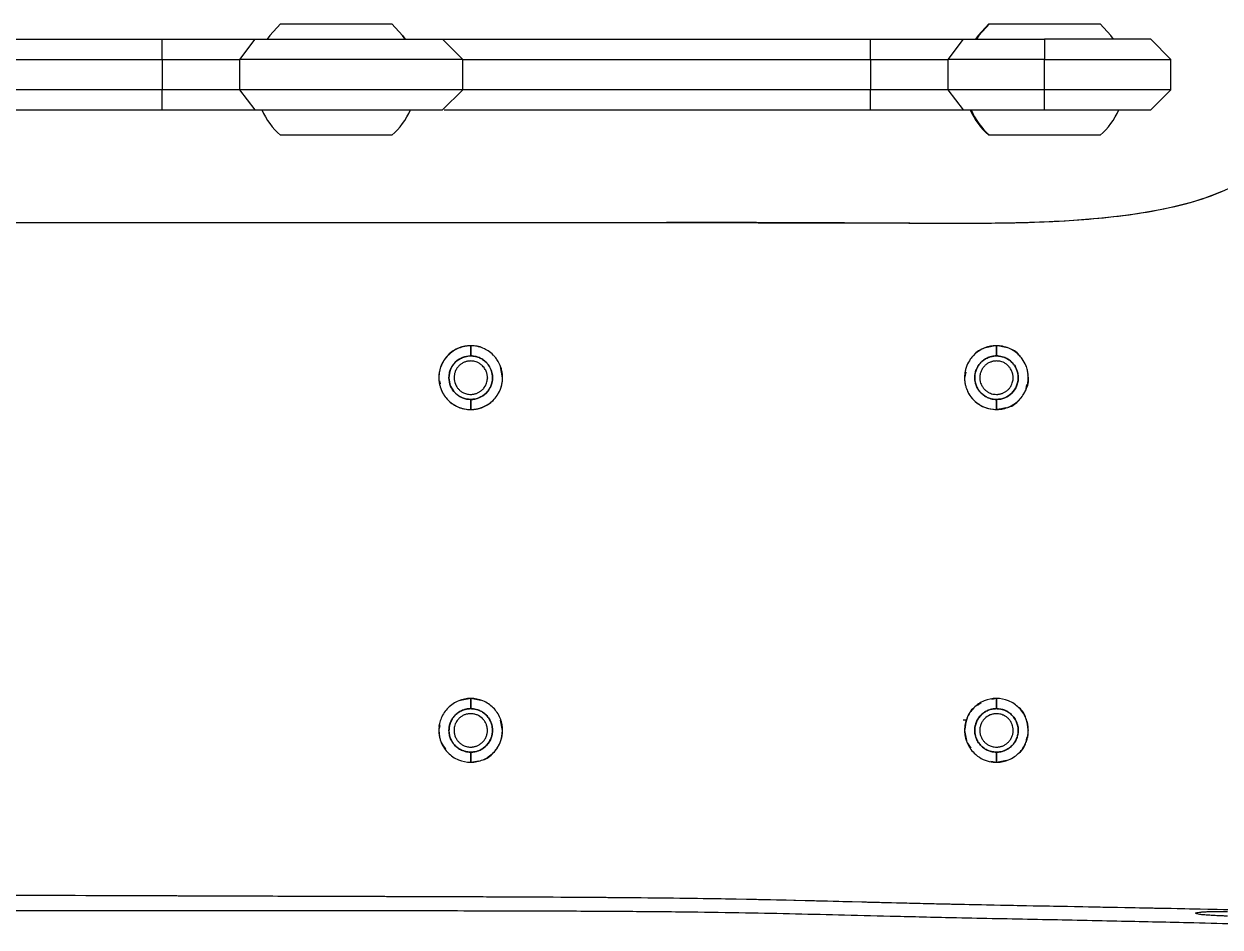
# Model space of a CAD drawing. Header units: millimetres. Extents: x 0 to 1189, y 0 to 841.
# Drawn here: x 371.2 to 430.3, y 331.1 to 375.7 of the extents above; entities that cross this region are included whole.
import ezdxf

# ---------------------------------------------------------------- set-up
doc = ezdxf.new("R2010")
doc.units = ezdxf.units.MM

msp = doc.modelspace()

# ---------------------------------------------------------------- linework, layer by layer
at = {"color": 7, "linetype": 'Continuous', "lineweight": 25}
for p, q in [((383.918, 375.702), (389.417, 375.702)), ((418.918, 375.702), (418.953, 375.702)), ((418.953, 375.702), (424.418, 375.702)), ((340.27, 374.952), (378.065, 374.952)), ((378.065, 373.952), (378.065, 374.952)), ((378.065, 374.952), (382.653, 374.952)), ((382.653, 374.952), (381.888, 373.952)), ((382.653, 374.952), (391.918, 374.952)), ((392.918, 373.952), (391.918, 374.952)), ((391.929, 374.952), (413.065, 374.952)), ((413.065, 373.952), (413.065, 374.952)), ((413.065, 374.952), (417.653, 374.952)), ((417.653, 374.952), (416.888, 373.952)), ((417.653, 374.952), (421.668, 374.952)), ((421.668, 374.952), (421.668, 373.952)), ((426.918, 374.952), (421.668, 374.952)), ((427.918, 373.952), (426.918, 374.952)), ((340.27, 373.952), (378.065, 373.952)), ((378.065, 373.952), (381.888, 373.952)), ((378.065, 373.952), (378.065, 372.452)), ((392.918, 373.952), (381.888, 373.952)), ((381.888, 373.952), (381.888, 372.452)), ((392.918, 373.952), (413.065, 373.952)), ((392.918, 372.452), (392.918, 373.952)), ((413.065, 373.952), (416.888, 373.952)), ((413.065, 373.952), (413.065, 372.452)), ((421.668, 373.952), (416.888, 373.952)), ((416.888, 373.952), (416.888, 372.452)), ((421.668, 372.452), (421.668, 373.952)), ((421.668, 373.952), (427.918, 373.952)), ((427.918, 372.452), (427.918, 373.952)), ((378.065, 372.452), (340.27, 372.452)), ((381.888, 372.452), (378.065, 372.452)), ((378.065, 371.452), (378.065, 372.452)), ((392.918, 372.452), (381.888, 372.452)), ((381.888, 372.452), (382.653, 371.452)), ((391.918, 371.452), (392.918, 372.452)), ((413.065, 372.452), (392.918, 372.452)), ((416.888, 372.452), (413.065, 372.452)), ((413.065, 371.452), (413.065, 372.452)), ((421.668, 372.452), (416.888, 372.452)), ((416.888, 372.452), (417.653, 371.452)), ((427.918, 372.452), (421.668, 372.452)), ((421.668, 371.452), (421.668, 372.452)), ((426.918, 371.452), (427.918, 372.452)), ((340.27, 371.452), (378.065, 371.452)), ((378.065, 371.452), (382.653, 371.452)), ((382.653, 371.452), (391.918, 371.452)), ((392.005, 371.452), (413.065, 371.452)), ((413.065, 371.452), (417.653, 371.452)), ((417.653, 371.452), (421.668, 371.452)), ((421.668, 371.452), (426.918, 371.452)), ((389.417, 370.202), (383.918, 370.202)), ((418.953, 370.202), (418.918, 370.202)), ((424.418, 370.202), (418.953, 370.202)), ((408.578, 365.882), (408.563, 365.882)), ((393.316, 359.798), (393.316, 359.297)), ((393.316, 359.297), (393.316, 359.798)), ((393.487, 359.788), (393.487, 359.788)), ((419.296, 359.297), (419.296, 359.798)), ((419.296, 359.798), (419.296, 359.297)), ((391.916, 358.944), (391.916, 358.944)), ((394.141, 358.223), (394.086, 357.949)), ((394.891, 358.222), (394.78, 358.781)), ((417.776, 358.49), (417.724, 358.207)), ((418.256, 358.494), (418.256, 358.494)), ((420.101, 358.403), (420.101, 358.403)), ((420.843, 358.52), (420.843, 358.52)), ((391.773, 358.07), (391.8, 357.927)), ((394.022, 357.823), (393.951, 357.717)), ((418.246, 357.995), (418.246, 357.995)), ((420.095, 358.014), (420.095, 358.014)), ((420.765, 357.694), (420.803, 357.879)), ((392.03, 357.313), (392.03, 357.313)), ((393.316, 357.148), (393.316, 356.652)), ((393.316, 356.652), (393.316, 357.148)), ((419.296, 356.648), (419.296, 357.148)), ((419.296, 357.148), (419.296, 356.648)), ((392.918, 356.698), (392.918, 356.698)), ((419.469, 356.682), (419.765, 356.742)), ((419.474, 356.658), (419.474, 356.658)), ((393.316, 342.37), (392.816, 342.27)), ((393.316, 342.37), (393.316, 341.87)), ((393.816, 342.271), (393.316, 342.37)), ((393.316, 341.87), (393.316, 342.37)), ((393.645, 342.335), (393.645, 342.335)), ((419.296, 342.37), (419.069, 342.325)), ((419.296, 342.37), (419.296, 341.87)), ((419.296, 341.87), (419.296, 342.37)), ((393.546, 341.845), (393.546, 341.845)), ((418.347, 342.051), (418.347, 342.051)), ((418.543, 342.149), (418.362, 342.028)), ((419.533, 341.843), (419.533, 341.843)), ((419.565, 341.836), (419.565, 341.836)), ((420.568, 341.724), (420.568, 341.724)), ((391.759, 340.983), (391.772, 341.105)), ((393.951, 341.321), (393.951, 341.321)), ((394.891, 340.795), (394.791, 341.295)), ((417.817, 341.295), (417.652, 341.295)), ((417.76, 341.143), (417.76, 341.143)), ((420.83, 341.154), (420.83, 341.154)), ((391.79, 341.041), (391.762, 340.89)), ((394.391, 340.795), (394.391, 340.795)), ((394.391, 340.795), (394.391, 340.795)), ((417.721, 340.795), (417.82, 340.295)), ((418.241, 341.001), (418.241, 341.001)), ((420.353, 340.596), (420.353, 340.596)), ((420.371, 340.795), (420.371, 340.795)), ((420.371, 340.795), (420.371, 340.795)), ((420.839, 340.478), (420.839, 340.479)), ((420.871, 340.795), (420.871, 340.795)), ((417.857, 340.17), (418.022, 339.921)), ((393.316, 339.72), (393.316, 339.22)), ((393.316, 339.22), (393.316, 339.72)), ((393.316, 339.22), (393.713, 339.299)), ((418.993, 339.763), (418.993, 339.763)), ((419.296, 339.72), (419.296, 339.22)), ((419.296, 339.22), (419.296, 339.72)), ((419.296, 339.22), (419.794, 339.32)), ((418.984, 339.251), (418.984, 339.251)), ((419.015, 339.276), (419.296, 339.22)), ((419.671, 339.265), (419.671, 339.265))]:
    msp.add_line(p, q, dxfattribs=at)
at = {"color": 8, "linetype": 'Continuous', "lineweight": 25}
for p, q in [((392.241, 358.223), (392.241, 358.223)), ((394.391, 358.222), (394.391, 358.222)), ((418.221, 358.223), (418.221, 358.223)), ((420.371, 358.223), (420.371, 358.223)), ((392.241, 340.795), (392.241, 340.795)), ((392.241, 340.795), (392.241, 340.795))]:
    msp.add_line(p, q, dxfattribs=at)
at = {"color": 7, "linetype": 'Continuous', "lineweight": 25, "flags": 128}
for points in [[(383.918, 375.702), (383.39, 375.132), (383.264, 374.952)], [(390.071, 374.952), (389.945, 375.132), (389.418, 375.702)], [(418.918, 375.702), (418.39, 375.132), (418.264, 374.952)], [(425.071, 374.952), (424.945, 375.132), (424.418, 375.702)], [(419.798, 356.735), (419.567, 356.676), (419.297, 356.652)]]:
    msp.add_lwpolyline(points, dxfattribs=at)
at = {"color": 8, "linetype": 'Continuous', "lineweight": 25, "flags": 128}
for points in [[(389.417, 375.702), (389.945, 375.132), (390.07, 374.952)], [(418.953, 375.702), (418.432, 375.132), (418.308, 374.952)]]:
    msp.add_lwpolyline(points, dxfattribs=at)
at = {"color": 7, "linetype": 'Continuous', "lineweight": 25}
for centre, radius, start, end in [((386.318, 372.952), 3.65, 204.26509, 228.88791), ((387.018, 372.952), 3.65, 311.11209, 335.73491), ((421.318, 372.952), 3.65, 204.26509, 228.88791), ((422.018, 372.952), 3.65, 311.11209, 335.73491), ((419.294, 358.227), 1.575, 95.47785, 136.418)]:
    msp.add_arc(centre, radius, start, end, dxfattribs=at)
at = {"color": 8, "linetype": 'Continuous', "lineweight": 25}
for centre, radius, start, end in [((387.017, 372.952), 3.65, 311.11876, 335.73962), ((421.374, 372.935), 3.651, 203.97005, 228.46816)]:
    msp.add_arc(centre, radius, start, end, dxfattribs=at)
at = {"color": 7, "linetype": 'Continuous', "lineweight": 25}
for points, knots in [([(346.377, 365.883), (346.663, 365.883), (347.248, 365.883), (348.21, 365.883), (349.353, 365.883), (350.761, 365.883), (352.511, 365.883), (354.685, 365.883), (357.45, 365.883), (360.824, 365.883), (364.751, 365.883), (369.014, 365.883), (373.47, 365.883), (378.375, 365.883), (383.553, 365.883), (388.848, 365.883), (393.732, 365.883), (398.129, 365.883), (401.976, 365.883), (405.278, 365.883), (408.3, 365.882), (411.258, 365.878), (414.447, 365.871), (417.919, 365.846), (421.674, 365.889), (425.041, 366.126), (427.798, 366.578), (429.858, 367.137), (431.626, 367.954), (433.203, 369.076), (434.537, 370.465), (435.582, 372.016), (436.212, 373.248), (436.55, 373.981), (436.726, 374.358), (436.849, 374.621), (436.952, 374.842), (437.037, 375.026), (437.164, 375.299), (437.261, 375.505), (437.292, 375.571), (437.289, 375.564), (437.289, 375.566), (437.289, 375.566), (437.288, 375.566), (437.288, 375.566), (437.286, 375.564), (437.266, 375.522), (437.156, 375.287), (437.105, 375.178)], [0, 0, 0, 0, 0.00977, 0.019927, 0.030938, 0.043399, 0.058007, 0.075517, 0.096683, 0.124335, 0.155648, 0.18955, 0.224943, 0.260714, 0.305149, 0.34694, 0.38548, 0.420202, 0.45054, 0.476107, 0.497973, 0.521715, 0.545784, 0.573077, 0.603491, 0.634233, 0.652439, 0.669231, 0.684345, 0.698049, 0.714631, 0.729535, 0.742839, 0.749708, 0.753764, 0.757861, 0.762065, 0.766428, 0.770989, 0.787151, 0.805889, 0.827054, 0.850282, 0.875056, 0.900839, 0.927095, 0.95323, 0.978208, 1, 1, 1, 1]), ([(346.377, 365.883), (347.554, 365.883), (349.319, 365.883), (353.322, 365.883), (355.456, 365.883), (355.906, 365.883), (356.856, 365.883), (358.355, 365.883), (364.572, 365.883), (371.914, 365.883), (379.02, 365.883), (380.429, 365.883), (383.186, 365.883), (387.234, 365.883), (393.48, 365.883), (398.863, 365.883), (401.619, 365.883), (403.34, 365.883), (404.141, 365.883), (407.91, 365.883), (410.753, 365.881), (414.279, 365.869), (415.308, 365.865), (416.012, 365.862), (416.374, 365.86), (418.226, 365.853), (423.065, 365.863), (428.016, 366.406), (430.413, 367.415)], [0, 0, 0, 0, 0.125, 0.1875, 0.1875, 0.203125, 0.203125, 0.21875, 0.25, 0.375, 0.375, 0.40625, 0.40625, 0.4375, 0.5, 0.5625, 0.59375, 0.59375, 0.625, 0.625, 0.75, 0.78125, 0.796875, 0.796875, 0.8125, 0.8125, 0.875, 1, 1, 1, 1]), ([(411.791, 365.879), (411.318, 365.879), (410.161, 365.881), (408.241, 365.882), (405.793, 365.883), (403.97, 365.883), (402.989, 365.883)], [0, 0, 0, 0, 0.163809, 0.400424, 0.677504, 1, 1, 1, 1]), ([(394.889, 358.227), (394.888, 358.255), (394.887, 358.312), (394.88, 358.403), (394.866, 358.501), (394.844, 358.605), (394.812, 358.716), (394.753, 358.878), (394.659, 359.058), (394.537, 359.224), (394.388, 359.387), (394.194, 359.545), (393.917, 359.692), (393.625, 359.781), (393.417, 359.802), (393.121, 359.802), (392.704, 359.724), (392.271, 359.44), (392.001, 359.115), (391.851, 358.841), (391.768, 358.565), (391.741, 358.361), (391.739, 358.26), (391.739, 358.227)], [0, 0, 0, 0, 0.0168001, 0.0352305, 0.0552916, 0.0769833, 0.1003058, 0.1252588, 0.1820925, 0.2238218, 0.2504239, 0.3165097, 0.3753725, 0.439437, 0.500324, 0.5011576, 0.6187514, 0.7498391, 0.805708, 0.874933, 0.9382833, 0.9799881, 1, 1, 1, 1]), ([(393.316, 359.798), (393.29, 359.797), (393.238, 359.796), (393.161, 359.79), (393.084, 359.781), (392.982, 359.763), (392.858, 359.732), (392.665, 359.663), (392.437, 359.542), (392.198, 359.346), (392.001, 359.108), (391.854, 358.836), (391.763, 358.542), (391.73, 358.233), (391.759, 357.921), (391.849, 357.619), (391.997, 357.342), (392.196, 357.1), (392.437, 356.903), (392.665, 356.782), (392.857, 356.713), (393.007, 356.676), (393.16, 356.652), (393.264, 356.649), (393.316, 356.648)], [0, 0, 0, 0, 0.015719, 0.031404, 0.047093, 0.062825, 0.093834, 0.124899, 0.186833, 0.249284, 0.311671, 0.373456, 0.435218, 0.497531, 0.560928, 0.624324, 0.687371, 0.750566, 0.813086, 0.875073, 0.906102, 0.93718, 0.968573, 1, 1, 1, 1]), ([(393.919, 359.677), (393.919, 359.677), (393.749, 359.791), (393.532, 359.794), (393.316, 359.798)], [0, 0, 0, 0, 0.000149, 1, 1, 1, 1]), ([(420.869, 358.227), (420.868, 358.253), (420.867, 358.307), (420.86, 358.395), (420.847, 358.491), (420.826, 358.598), (420.794, 358.712), (420.723, 358.905), (420.6, 359.125), (420.395, 359.365), (420.171, 359.547), (419.896, 359.693), (419.604, 359.782), (419.392, 359.802), (419.094, 359.801), (418.678, 359.721), (418.25, 359.438), (417.98, 359.114), (417.848, 358.874), (417.771, 358.646), (417.737, 358.48), (417.721, 358.343), (417.719, 358.262), (417.719, 358.227)], [0, 0, 0, 0, 0.015602, 0.033332, 0.053191, 0.075178, 0.099293, 0.125536, 0.200671, 0.251194, 0.3166, 0.375085, 0.438974, 0.500723, 0.503054, 0.619234, 0.750687, 0.80461, 0.875262, 0.916296, 0.950766, 0.978668, 1, 1, 1, 1]), ([(419.296, 359.798), (419.094, 359.771), (418.69, 359.718), (418.288, 359.498), (418.17, 359.317), (418.163, 359.308)], [0, 0, 0, 0, 0.487077, 0.973528, 1, 1, 1, 1]), ([(420.414, 359.332), (420.414, 359.332), (420.3, 359.503), (419.905, 359.716), (419.5, 359.77), (419.296, 359.798)], [0, 0, 0, 0, 0.000689, 0.498292, 1, 1, 1, 1]), ([(393.316, 359.297), (393.171, 359.297), (393.032, 359.269), (392.773, 359.161), (392.655, 359.082), (392.353, 358.78), (392.241, 358.507), (392.241, 358.223)], [0, 0, 0, 0, 0.25, 0.25, 0.5, 0.5, 1, 1, 1, 1]), ([(392.241, 358.223), (392.241, 358.245), (392.242, 358.315), (392.257, 358.424), (392.286, 358.538), (392.335, 358.674), (392.418, 358.826), (392.554, 358.991), (392.715, 359.122), (392.882, 359.211), (393.036, 359.264), (393.175, 359.292), (393.269, 359.296), (393.316, 359.297)], [0, 0, 0, 0, 0.039597, 0.125425, 0.193766, 0.249774, 0.381708, 0.499569, 0.627016, 0.749207, 0.833109, 0.916996, 1, 1, 1, 1]), ([(393.316, 359.048), (393.294, 359.047), (393.251, 359.046), (393.187, 359.038), (393.123, 359.026), (393.06, 359.008), (392.969, 358.974), (392.854, 358.913), (392.731, 358.812), (392.626, 358.686), (392.549, 358.542), (392.501, 358.383), (392.48, 358.167), (392.526, 357.939), (392.633, 357.749), (392.741, 357.624), (392.859, 357.529), (392.987, 357.462), (393.104, 357.423), (393.21, 357.401), (393.281, 357.399), (393.316, 357.397)], [0, 0, 0, 0, 0.024827, 0.049907, 0.07515, 0.100465, 0.125756, 0.186774, 0.250794, 0.309333, 0.375945, 0.438164, 0.500927, 0.626221, 0.699837, 0.751905, 0.816436, 0.875159, 0.917862, 0.959582, 1, 1, 1, 1]), ([(394.391, 358.222), (394.39, 358.247), (394.389, 358.297), (394.381, 358.375), (394.366, 358.458), (394.342, 358.545), (394.311, 358.632), (394.268, 358.725), (394.211, 358.821), (394.144, 358.91), (394.047, 359.015), (393.915, 359.123), (393.748, 359.212), (393.593, 359.264), (393.455, 359.292), (393.362, 359.296), (393.316, 359.297)], [0, 0, 0, 0, 0.042923, 0.089303, 0.13924, 0.192796, 0.249987, 0.302816, 0.374332, 0.449027, 0.499837, 0.628722, 0.749598, 0.834547, 0.918257, 1, 1, 1, 1]), ([(393.316, 359.297), (393.338, 359.297), (393.383, 359.296), (393.452, 359.29), (393.521, 359.279), (393.59, 359.263), (393.66, 359.242), (393.767, 359.201), (393.914, 359.124), (394.065, 359.001), (394.205, 358.838), (394.303, 358.666), (394.362, 358.485), (394.387, 358.346), (394.389, 358.261), (394.391, 358.223)], [0, 0, 0, 0, 0.0399055, 0.0806451, 0.1221588, 0.1643778, 0.2072246, 0.250614, 0.368895, 0.5004373, 0.5944576, 0.7500324, 0.848508, 0.9315303, 1, 1, 1, 1]), ([(394.141, 358.224), (394.14, 358.242), (394.14, 358.278), (394.134, 358.336), (394.122, 358.4), (394.104, 358.469), (394.063, 358.582), (393.996, 358.699), (393.887, 358.823), (393.774, 358.915), (393.645, 358.983), (393.527, 359.022), (393.421, 359.044), (393.35, 359.046), (393.316, 359.048)], [0, 0, 0, 0, 0.040373, 0.085387, 0.135247, 0.190122, 0.250124, 0.414344, 0.499767, 0.631812, 0.749578, 0.836261, 0.919913, 1, 1, 1, 1]), ([(418.221, 358.223), (418.222, 358.243), (418.222, 358.286), (418.229, 358.357), (418.242, 358.441), (418.266, 358.535), (418.314, 358.671), (418.399, 358.827), (418.535, 358.991), (418.697, 359.123), (418.864, 359.212), (419.018, 359.264), (419.157, 359.292), (419.25, 359.296), (419.296, 359.297)], [0, 0, 0, 0, 0.0359334, 0.0777011, 0.1256016, 0.187047, 0.2500141, 0.3819922, 0.4997601, 0.6285712, 0.7496433, 0.8342668, 0.9179729, 1, 1, 1, 1]), ([(419.296, 359.297), (419.273, 359.297), (419.227, 359.296), (419.157, 359.289), (419.087, 359.278), (419.018, 359.262), (418.951, 359.241), (418.842, 359.2), (418.696, 359.123), (418.542, 358.997), (418.404, 358.835), (418.304, 358.656), (418.247, 358.472), (418.224, 358.333), (418.222, 358.254), (418.221, 358.222)], [0, 0, 0, 0, 0.0411689, 0.0827086, 0.1245192, 0.1664968, 0.2085346, 0.2505241, 0.3728271, 0.5004538, 0.601773, 0.7501408, 0.8607756, 0.9432753, 1, 1, 1, 1]), ([(419.296, 359.048), (419.275, 359.047), (419.233, 359.046), (419.169, 359.038), (419.105, 359.026), (419.042, 359.008), (418.952, 358.975), (418.836, 358.914), (418.714, 358.814), (418.609, 358.688), (418.531, 358.546), (418.488, 358.404), (418.473, 358.297), (418.472, 358.242), (418.471, 358.223)], [0, 0, 0, 0, 0.048858, 0.098487, 0.148741, 0.199458, 0.250469, 0.371165, 0.500388, 0.612977, 0.750163, 0.872797, 0.954794, 1, 1, 1, 1]), ([(420.371, 358.223), (420.371, 358.245), (420.37, 358.293), (420.362, 358.369), (420.348, 358.451), (420.325, 358.54), (420.292, 358.632), (420.249, 358.725), (420.178, 358.845), (420.065, 358.984), (419.901, 359.12), (419.733, 359.21), (419.577, 359.263), (419.437, 359.292), (419.343, 359.296), (419.296, 359.297)], [0, 0, 0, 0, 0.040561, 0.085447, 0.134837, 0.188872, 0.247636, 0.308784, 0.370832, 0.495, 0.625219, 0.747305, 0.832587, 0.917085, 1, 1, 1, 1]), ([(419.296, 359.297), (419.32, 359.297), (419.367, 359.296), (419.439, 359.289), (419.511, 359.277), (419.582, 359.26), (419.653, 359.237), (419.762, 359.195), (419.907, 359.115), (420.061, 358.986), (420.195, 358.824), (420.291, 358.649), (420.346, 358.473), (420.368, 358.334), (420.37, 358.255), (420.371, 358.223)], [0, 0, 0, 0, 0.041831, 0.084376, 0.127551, 0.171266, 0.215422, 0.259913, 0.378965, 0.508057, 0.61449, 0.751784, 0.859497, 0.941539, 1, 1, 1, 1]), ([(420.121, 358.223), (420.121, 358.242), (420.12, 358.286), (420.111, 358.358), (420.093, 358.444), (420.053, 358.562), (419.985, 358.686), (419.881, 358.811), (419.762, 358.91), (419.633, 358.98), (419.513, 359.021), (419.405, 359.043), (419.332, 359.046), (419.296, 359.048)], [0, 0, 0, 0, 0.045143, 0.101075, 0.168511, 0.248061, 0.388984, 0.49294, 0.624246, 0.744337, 0.831728, 0.917181, 1, 1, 1, 1]), ([(391.739, 358.227), (391.739, 358.198), (391.74, 358.139), (391.747, 358.053), (391.759, 357.967), (391.776, 357.883), (391.797, 357.801), (391.821, 357.721), (391.85, 357.643), (391.883, 357.567), (391.919, 357.494), (391.958, 357.423), (392.001, 357.355), (392.046, 357.29), (392.095, 357.228), (392.145, 357.17), (392.276, 357.032), (392.518, 356.847), (392.903, 356.688), (393.387, 356.624), (393.937, 356.736), (394.335, 357.005), (394.546, 357.241), (394.647, 357.383), (394.732, 357.536), (394.801, 357.699), (394.851, 357.87), (394.883, 358.047), (394.887, 358.167), (394.889, 358.227)], [0, 0, 0, 0, 0.017881, 0.035596, 0.053147, 0.070532, 0.087753, 0.104809, 0.1217, 0.138427, 0.154989, 0.171387, 0.187622, 0.203692, 0.219599, 0.235342, 0.250922, 0.334852, 0.418158, 0.500867, 0.62765, 0.749439, 0.784334, 0.819522, 0.855008, 0.890796, 0.926888, 0.963288, 1, 1, 1, 1]), ([(392.241, 358.223), (392.241, 358.08), (392.269, 357.94), (392.378, 357.679), (392.459, 357.557), (392.66, 357.359), (392.778, 357.281), (393.035, 357.176), (393.173, 357.148), (393.316, 357.148)], [0, 0, 0, 0, 0.25, 0.25, 0.5, 0.5, 0.75, 0.75, 1, 1, 1, 1]), ([(393.316, 357.148), (393.173, 357.148), (393.034, 357.176), (392.774, 357.283), (392.654, 357.363), (392.456, 357.562), (392.376, 357.681), (392.269, 357.941), (392.241, 358.081), (392.241, 358.223)], [0, 0, 0, 0, 0.25, 0.25, 0.5, 0.5, 0.75, 0.75, 1, 1, 1, 1]), ([(393.316, 357.398), (393.336, 357.398), (393.378, 357.399), (393.44, 357.406), (393.503, 357.418), (393.565, 357.435), (393.626, 357.457), (393.685, 357.484), (393.743, 357.515), (393.797, 357.551), (393.848, 357.591), (393.918, 357.655), (394.003, 357.756), (394.073, 357.886), (394.128, 358.044), (394.135, 358.153), (394.141, 358.224)], [0, 0, 0, 0, 0.047625, 0.096071, 0.145208, 0.194897, 0.244986, 0.295317, 0.345726, 0.396048, 0.446119, 0.495779, 0.615528, 0.747779, 0.836187, 1, 1, 1, 1]), ([(394.391, 358.223), (394.391, 358.081), (394.363, 357.941), (394.255, 357.681), (394.175, 357.561), (393.976, 357.363), (393.856, 357.283), (393.597, 357.175), (393.457, 357.148), (393.316, 357.148)], [0, 0, 0, 0, 0.25, 0.25, 0.5, 0.5, 0.75, 0.75, 1, 1, 1, 1]), ([(393.316, 357.148), (393.598, 357.147), (393.869, 357.259), (394.121, 357.507), (394.167, 357.562), (394.247, 357.68), (394.281, 357.743), (394.362, 357.94), (394.391, 358.08), (394.391, 358.222)], [0, 0, 0, 0, 0.5, 0.5, 0.625, 0.625, 0.75, 0.75, 1, 1, 1, 1]), ([(393.316, 356.648), (393.341, 356.648), (393.393, 356.649), (393.469, 356.654), (393.546, 356.664), (393.647, 356.681), (393.77, 356.712), (393.962, 356.78), (394.189, 356.9), (394.43, 357.095), (394.629, 357.334), (394.753, 357.564), (394.824, 357.76), (394.862, 357.911), (394.886, 358.066), (394.889, 358.17), (394.891, 358.222)], [0, 0, 0, 0, 0.0311781, 0.0622908, 0.0934129, 0.1246189, 0.1862686, 0.2480333, 0.3712836, 0.4956554, 0.6215601, 0.7471778, 0.8103342, 0.8735978, 0.9367764, 1, 1, 1, 1]), ([(417.719, 358.227), (417.719, 358.198), (417.72, 358.14), (417.727, 358.053), (417.739, 357.968), (417.756, 357.884), (417.776, 357.801), (417.802, 357.72), (417.831, 357.641), (417.864, 357.565), (417.9, 357.491), (417.941, 357.419), (417.985, 357.35), (418.031, 357.284), (418.081, 357.22), (418.134, 357.16), (418.267, 357.023), (418.512, 356.839), (418.903, 356.682), (419.389, 356.626), (419.938, 356.745), (420.328, 357.016), (420.534, 357.251), (420.631, 357.39), (420.714, 357.54), (420.782, 357.701), (420.831, 357.87), (420.863, 358.047), (420.867, 358.167), (420.869, 358.227)], [0, 0, 0, 0, 0.017779, 0.035434, 0.052967, 0.070376, 0.087663, 0.104827, 0.12187, 0.13879, 0.155588, 0.172264, 0.18882, 0.205253, 0.221566, 0.237759, 0.25383, 0.337467, 0.421644, 0.50639, 0.631468, 0.753022, 0.786803, 0.82108, 0.855856, 0.891134, 0.926916, 0.963204, 1, 1, 1, 1]), ([(419.296, 357.148), (419.296, 357.148), (419.296, 357.148), (419.296, 357.148), (419.296, 357.148), (419.296, 357.148), (419.296, 357.148), (419.296, 357.148), (419.296, 357.148), (419.295, 357.148), (419.294, 357.148), (419.292, 357.148), (419.289, 357.148), (419.281, 357.148), (419.265, 357.148), (419.234, 357.149), (419.173, 357.154), (419.052, 357.172), (418.888, 357.221), (418.703, 357.318), (418.545, 357.445), (418.406, 357.607), (418.298, 357.801), (418.24, 357.996), (418.223, 358.139), (418.222, 358.204), (418.221, 358.223)], [0, 0, 0, 0, 0.0000077, 0.0000155, 0.0000232, 0.000031, 0.0000619, 0.0001238, 0.0002477, 0.0004954, 0.0009907, 0.0019811, 0.0039614, 0.0079193, 0.0158249, 0.0315965, 0.0629927, 0.1252796, 0.2483956, 0.3670243, 0.4933998, 0.607658, 0.7446043, 0.8839211, 0.9671417, 1, 1, 1, 1]), ([(418.221, 358.222), (418.222, 358.202), (418.223, 358.131), (418.238, 358.022), (418.267, 357.905), (418.317, 357.768), (418.401, 357.614), (418.54, 357.449), (418.702, 357.319), (418.868, 357.231), (419.021, 357.18), (419.159, 357.153), (419.251, 357.149), (419.296, 357.148)], [0, 0, 0, 0, 0.037193, 0.125753, 0.194638, 0.251189, 0.384338, 0.50403, 0.633076, 0.751825, 0.836225, 0.919177, 1, 1, 1, 1]), ([(418.471, 358.223), (418.472, 358.206), (418.472, 358.167), (418.48, 358.097), (418.498, 358.007), (418.539, 357.884), (418.611, 357.754), (418.711, 357.636), (418.818, 357.546), (418.934, 357.477), (419.055, 357.43), (419.176, 357.402), (419.257, 357.399), (419.296, 357.397)], [0, 0, 0, 0, 0.037487, 0.091049, 0.161891, 0.251205, 0.390989, 0.502613, 0.608777, 0.712731, 0.813212, 0.90921, 1, 1, 1, 1]), ([(420.371, 358.223), (420.371, 358.188), (420.37, 358.152), (420.363, 358.082), (420.347, 357.977), (420.316, 357.876), (420.236, 357.681), (420.156, 357.562), (419.958, 357.364), (419.842, 357.285), (419.579, 357.176), (419.439, 357.148), (419.296, 357.148)], [0, 0, 0, 0, 0.0625, 0.0625, 0.125, 0.25, 0.25, 0.5, 0.5, 0.75, 0.75, 1, 1, 1, 1]), ([(419.296, 357.397), (419.316, 357.398), (419.357, 357.399), (419.419, 357.406), (419.481, 357.417), (419.543, 357.434), (419.604, 357.456), (419.665, 357.483), (419.724, 357.516), (419.78, 357.553), (419.833, 357.595), (419.903, 357.659), (419.986, 357.76), (420.055, 357.888), (420.097, 358.013), (420.118, 358.118), (420.12, 358.188), (420.121, 358.223)], [0, 0, 0, 0, 0.0465284, 0.0942143, 0.1429624, 0.1926607, 0.2431814, 0.2943818, 0.3461069, 0.3981916, 0.4504635, 0.5027466, 0.617905, 0.7519138, 0.8378082, 0.920671, 1, 1, 1, 1]), ([(419.296, 357.148), (419.438, 357.148), (419.578, 357.175), (419.839, 357.284), (419.957, 357.363), (420.157, 357.563), (420.237, 357.684), (420.344, 357.943), (420.371, 358.082), (420.371, 358.223)], [0, 0, 0, 0, 0.25, 0.25, 0.5, 0.5, 0.75, 0.75, 1, 1, 1, 1]), ([(419.857, 356.76), (419.873, 356.763), (420.09, 356.804), (420.444, 357.101), (420.782, 357.606), (420.913, 358.076), (420.856, 358.318), (420.846, 358.358)], [0, 0, 0, 0, 0.02364, 0.32766, 0.632477, 0.938113, 1, 1, 1, 1]), ([(417.843, 357.616), (417.843, 357.616), (417.884, 357.412), (418.177, 357.082), (418.679, 356.716), (419.091, 356.67), (419.296, 356.648)], [0, 0, 0, 0, 0.00141, 0.337937, 0.668872, 1, 1, 1, 1]), ([(419.471, 356.665), (419.52, 356.668), (419.611, 356.672), (419.695, 356.703), (419.734, 356.717)], [0, 0, 0, 0, 0.544758, 1, 1, 1, 1]), ([(394.889, 340.797), (394.888, 340.825), (394.887, 340.879), (394.881, 340.96), (394.871, 341.039), (394.857, 341.115), (394.839, 341.19), (394.819, 341.262), (394.796, 341.332), (394.741, 341.474), (394.632, 341.677), (394.371, 341.995), (393.935, 342.289), (393.52, 342.372), (393.113, 342.372), (392.696, 342.291), (392.26, 342), (391.996, 341.679), (391.877, 341.457), (391.809, 341.269), (391.771, 341.126), (391.744, 340.966), (391.74, 340.855), (391.739, 340.797)], [0, 0, 0, 0, 0.01684, 0.033366, 0.04958, 0.065481, 0.08107, 0.096347, 0.111313, 0.125967, 0.189242, 0.250548, 0.375066, 0.499225, 0.499544, 0.621566, 0.748919, 0.809402, 0.873781, 0.901409, 0.931655, 0.964518, 1, 1, 1, 1]), ([(420.869, 340.797), (420.868, 340.825), (420.867, 340.88), (420.861, 340.961), (420.85, 341.04), (420.836, 341.117), (420.819, 341.191), (420.799, 341.263), (420.776, 341.332), (420.72, 341.474), (420.611, 341.679), (420.348, 341.999), (419.911, 342.291), (419.493, 342.373), (419.083, 342.371), (418.666, 342.286), (418.233, 341.993), (417.973, 341.673), (417.854, 341.45), (417.786, 341.26), (417.749, 341.116), (417.724, 340.96), (417.72, 340.852), (417.719, 340.797)], [0, 0, 0, 0, 0.016948, 0.033542, 0.049783, 0.065671, 0.081205, 0.096387, 0.111215, 0.125691, 0.189756, 0.251552, 0.376461, 0.499857, 0.502571, 0.624883, 0.750591, 0.811227, 0.875216, 0.903678, 0.933962, 0.966069, 1, 1, 1, 1]), ([(393.316, 341.87), (393.293, 341.869), (393.248, 341.868), (393.18, 341.862), (393.111, 341.851), (393.042, 341.835), (392.973, 341.814), (392.866, 341.775), (392.72, 341.698), (392.555, 341.565), (392.417, 341.397), (392.327, 341.229), (392.282, 341.095), (392.257, 340.99), (392.243, 340.898), (392.241, 340.828), (392.241, 340.795)], [0, 0, 0, 0, 0.039653, 0.080195, 0.121574, 0.163723, 0.206572, 0.250037, 0.36531, 0.498148, 0.62422, 0.749963, 0.83444, 0.874942, 0.941609, 1, 1, 1, 1]), ([(392.241, 340.795), (392.241, 340.816), (392.242, 340.861), (392.249, 340.934), (392.263, 341.017), (392.286, 341.109), (392.323, 341.213), (392.369, 341.309), (392.426, 341.401), (392.486, 341.481), (392.583, 341.587), (392.719, 341.697), (392.886, 341.785), (393.039, 341.836), (393.177, 341.865), (393.27, 341.868), (393.316, 341.87)], [0, 0, 0, 0, 0.037255, 0.080588, 0.130314, 0.186722, 0.250031, 0.324787, 0.375895, 0.442504, 0.502093, 0.632097, 0.750152, 0.835175, 0.918687, 1, 1, 1, 1]), ([(394.391, 340.795), (394.39, 340.813), (394.39, 340.855), (394.383, 340.926), (394.369, 341.018), (394.344, 341.114), (394.295, 341.247), (394.214, 341.398), (394.076, 341.564), (393.911, 341.698), (393.746, 341.785), (393.593, 341.836), (393.455, 341.864), (393.362, 341.868), (393.316, 341.87)], [0, 0, 0, 0, 0.033132, 0.07472, 0.125254, 0.19913, 0.250627, 0.376673, 0.50299, 0.631639, 0.751125, 0.834422, 0.917662, 1, 1, 1, 1]), ([(393.316, 341.87), (393.339, 341.869), (393.385, 341.868), (393.455, 341.861), (393.525, 341.85), (393.593, 341.834), (393.66, 341.814), (393.767, 341.774), (393.912, 341.697), (394.072, 341.568), (394.21, 341.403), (394.292, 341.254), (394.343, 341.116), (394.371, 341.01), (394.388, 340.896), (394.39, 340.825), (394.391, 340.795)], [0, 0, 0, 0, 0.041348, 0.082906, 0.124562, 0.166204, 0.207716, 0.248985, 0.369671, 0.497098, 0.612981, 0.749429, 0.796141, 0.874786, 0.945344, 1, 1, 1, 1]), ([(418.194, 341.917), (418.191, 341.915), (418.017, 341.799), (417.802, 341.402), (417.748, 340.997), (417.721, 340.795)], [0, 0, 0, 0, 0.009236, 0.503811, 1, 1, 1, 1]), ([(419.296, 341.87), (419.274, 341.869), (419.228, 341.868), (419.16, 341.862), (419.091, 341.851), (419.022, 341.835), (418.953, 341.814), (418.846, 341.774), (418.7, 341.697), (418.535, 341.564), (418.398, 341.398), (418.314, 341.242), (418.267, 341.109), (418.241, 341.006), (418.224, 340.902), (418.222, 340.83), (418.221, 340.795)], [0, 0, 0, 0, 0.040183, 0.081034, 0.122478, 0.164437, 0.206824, 0.249547, 0.367398, 0.498111, 0.623661, 0.748337, 0.81167, 0.873471, 0.936562, 1, 1, 1, 1]), ([(418.221, 340.795), (418.222, 340.816), (418.223, 340.869), (418.233, 340.963), (418.258, 341.084), (418.313, 341.244), (418.407, 341.411), (418.543, 341.571), (418.699, 341.696), (418.883, 341.794), (419.048, 341.845), (419.17, 341.863), (419.233, 341.868), (419.269, 341.869), (419.287, 341.87), (419.296, 341.87)], [0, 0, 0, 0, 0.038785, 0.093964, 0.166782, 0.258448, 0.394916, 0.503617, 0.630387, 0.747821, 0.872087, 0.935472, 0.967576, 0.983746, 1, 1, 1, 1]), ([(420.371, 340.795), (420.371, 340.936), (420.343, 341.076), (420.237, 341.333), (420.159, 341.451), (419.961, 341.651), (419.842, 341.732), (419.579, 341.841), (419.439, 341.87), (419.296, 341.87)], [0, 0, 0, 0, 0.25, 0.25, 0.5, 0.5, 0.75, 0.75, 1, 1, 1, 1]), ([(419.296, 341.87), (419.32, 341.869), (419.368, 341.868), (419.439, 341.861), (419.511, 341.849), (419.581, 341.832), (419.651, 341.81), (419.759, 341.769), (419.903, 341.69), (420.06, 341.56), (420.194, 341.398), (420.269, 341.261), (420.321, 341.126), (420.35, 341.02), (420.369, 340.898), (420.371, 340.827), (420.371, 340.795)], [0, 0, 0, 0, 0.042211, 0.084811, 0.12769, 0.170739, 0.21384, 0.256879, 0.376783, 0.504594, 0.615811, 0.748891, 0.781215, 0.872608, 0.943087, 1, 1, 1, 1]), ([(420.871, 340.795), (420.845, 340.995), (420.792, 341.396), (420.583, 341.79), (420.412, 341.905), (420.41, 341.907)], [0, 0, 0, 0, 0.497579, 0.993785, 1, 1, 1, 1]), ([(393.316, 341.62), (393.295, 341.619), (393.252, 341.618), (393.188, 341.611), (393.124, 341.598), (393.061, 341.58), (392.972, 341.547), (392.857, 341.487), (392.738, 341.39), (392.631, 341.265), (392.556, 341.13), (392.512, 340.993), (392.493, 340.886), (392.491, 340.822), (392.491, 340.795)], [0, 0, 0, 0, 0.048713, 0.098331, 0.148717, 0.199722, 0.251181, 0.368905, 0.498105, 0.603437, 0.749016, 0.852347, 0.935529, 1, 1, 1, 1]), ([(394.141, 340.795), (394.14, 340.81), (394.14, 340.843), (394.135, 340.898), (394.123, 340.97), (394.104, 341.043), (394.064, 341.149), (394.001, 341.263), (393.862, 341.428), (393.683, 341.547), (393.504, 341.601), (393.407, 341.615), (393.353, 341.619), (393.326, 341.62), (393.316, 341.62)], [0, 0, 0, 0, 0.034582, 0.076616, 0.126521, 0.203756, 0.252714, 0.388542, 0.504714, 0.750222, 0.874057, 0.936687, 0.975719, 1, 1, 1, 1]), ([(419.296, 341.62), (419.296, 341.62), (419.296, 341.62), (419.296, 341.62), (419.296, 341.62), (419.296, 341.62), (419.296, 341.62), (419.296, 341.62), (419.296, 341.62), (419.295, 341.62), (419.293, 341.62), (419.29, 341.62), (419.284, 341.62), (419.272, 341.619), (419.248, 341.618), (419.2, 341.615), (419.106, 341.601), (418.928, 341.546), (418.752, 341.429), (418.614, 341.268), (418.548, 341.151), (418.509, 341.044), (418.487, 340.963), (418.474, 340.88), (418.472, 340.823), (418.471, 340.795)], [0, 0, 0, 0, 0.000016, 0.000032, 0.000048, 0.000063, 0.000127, 0.000254, 0.000507, 0.001015, 0.002029, 0.004056, 0.008108, 0.016195, 0.03231, 0.064318, 0.127552, 0.251661, 0.494808, 0.60435, 0.740555, 0.804814, 0.86753, 0.934268, 1, 1, 1, 1]), ([(420.121, 340.795), (420.121, 340.81), (420.121, 340.844), (420.115, 340.898), (420.103, 340.975), (420.083, 341.047), (420.044, 341.151), (419.985, 341.259), (419.881, 341.384), (419.759, 341.484), (419.631, 341.553), (419.512, 341.593), (419.405, 341.616), (419.332, 341.618), (419.296, 341.62)], [0, 0, 0, 0, 0.036082, 0.078182, 0.126611, 0.214813, 0.250986, 0.384673, 0.496907, 0.625939, 0.747148, 0.83199, 0.91656, 1, 1, 1, 1]), ([(420.843, 341.076), (420.842, 341.086), (420.837, 341.15), (420.813, 341.21), (420.793, 341.259)], [0, 0, 0, 0, 0.170077, 1, 1, 1, 1]), ([(391.739, 340.797), (391.739, 340.783), (391.739, 340.734), (391.745, 340.631), (391.766, 340.487), (391.805, 340.335), (391.877, 340.135), (391.998, 339.912), (392.261, 339.595), (392.694, 339.303), (393.214, 339.201), (393.628, 339.243), (393.922, 339.333), (394.197, 339.481), (394.426, 339.669), (394.627, 339.909), (394.759, 340.15), (394.836, 340.378), (394.871, 340.545), (394.886, 340.681), (394.888, 340.762), (394.889, 340.797)], [0, 0, 0, 0, 0.008781, 0.029764, 0.06294, 0.097359, 0.125397, 0.192533, 0.250775, 0.375024, 0.499914, 0.561046, 0.624809, 0.68431, 0.749704, 0.803842, 0.874778, 0.916054, 0.950686, 0.978668, 1, 1, 1, 1]), ([(391.741, 340.795), (391.758, 340.586), (391.786, 340.245), (391.992, 339.977), (392.073, 339.874)], [0, 0, 0, 0, 0.61216, 1, 1, 1, 1]), ([(392.241, 340.795), (392.241, 340.777), (392.241, 340.737), (392.247, 340.667), (392.261, 340.576), (392.286, 340.479), (392.335, 340.344), (392.416, 340.194), (392.551, 340.03), (392.711, 339.897), (392.878, 339.807), (393.034, 339.754), (393.174, 339.725), (393.268, 339.721), (393.316, 339.72)], [0, 0, 0, 0, 0.030577, 0.071904, 0.12464, 0.194969, 0.248322, 0.3797, 0.49716, 0.622716, 0.747668, 0.831641, 0.916063, 1, 1, 1, 1]), ([(393.316, 339.72), (393.292, 339.72), (393.245, 339.721), (393.175, 339.728), (393.105, 339.74), (393.035, 339.756), (392.967, 339.777), (392.858, 339.818), (392.712, 339.897), (392.55, 340.03), (392.416, 340.194), (392.334, 340.348), (392.285, 340.482), (392.26, 340.584), (392.244, 340.69), (392.242, 340.76), (392.241, 340.795)], [0, 0, 0, 0, 0.0415386, 0.0834329, 0.1255792, 0.1678697, 0.2101938, 0.2524398, 0.3756266, 0.5029179, 0.622061, 0.7517292, 0.8096048, 0.8753991, 0.9388022, 1, 1, 1, 1]), ([(392.491, 340.795), (392.491, 340.777), (392.492, 340.742), (392.497, 340.688), (392.507, 340.626), (392.524, 340.556), (392.561, 340.453), (392.625, 340.333), (392.729, 340.207), (392.853, 340.105), (392.981, 340.037), (393.1, 339.996), (393.207, 339.974), (393.28, 339.971), (393.316, 339.97)], [0, 0, 0, 0, 0.040595, 0.082183, 0.124711, 0.185809, 0.248549, 0.37932, 0.497952, 0.625211, 0.747821, 0.832324, 0.916672, 1, 1, 1, 1]), ([(393.316, 339.72), (393.339, 339.72), (393.386, 339.721), (393.456, 339.728), (393.526, 339.74), (393.596, 339.756), (393.664, 339.777), (393.773, 339.818), (393.919, 339.896), (394.083, 340.032), (394.217, 340.196), (394.303, 340.358), (394.348, 340.49), (394.373, 340.594), (394.388, 340.692), (394.39, 340.762), (394.391, 340.795)], [0, 0, 0, 0, 0.041588, 0.08348, 0.125569, 0.167745, 0.209894, 0.251903, 0.375969, 0.501967, 0.62709, 0.750978, 0.82497, 0.874941, 0.941795, 1, 1, 1, 1]), ([(394.391, 340.795), (394.39, 340.774), (394.39, 340.73), (394.383, 340.66), (394.37, 340.577), (394.346, 340.483), (394.298, 340.348), (394.214, 340.192), (394.078, 340.027), (393.917, 339.896), (393.75, 339.806), (393.595, 339.753), (393.455, 339.725), (393.362, 339.721), (393.316, 339.72)], [0, 0, 0, 0, 0.0366299, 0.0782513, 0.1251007, 0.1863431, 0.2490831, 0.381127, 0.498116, 0.6270935, 0.7482051, 0.8337124, 0.9178866, 1, 1, 1, 1]), ([(393.316, 339.97), (393.337, 339.97), (393.379, 339.971), (393.443, 339.979), (393.508, 339.991), (393.571, 340.009), (393.662, 340.043), (393.778, 340.105), (393.899, 340.204), (394.004, 340.331), (394.069, 340.45), (394.107, 340.556), (394.126, 340.635), (394.138, 340.715), (394.14, 340.769), (394.141, 340.795)], [0, 0, 0, 0, 0.048934, 0.098733, 0.149255, 0.200344, 0.251836, 0.372615, 0.501903, 0.613627, 0.750999, 0.813736, 0.874964, 0.938154, 1, 1, 1, 1]), ([(393.916, 339.34), (393.918, 339.34), (394.121, 339.381), (394.453, 339.673), (394.821, 340.174), (394.868, 340.588), (394.891, 340.795)], [0, 0, 0, 0, 0.00381, 0.336831, 0.668472, 1, 1, 1, 1]), ([(417.719, 340.797), (417.719, 340.767), (417.72, 340.707), (417.728, 340.618), (417.741, 340.53), (417.758, 340.442), (417.781, 340.355), (417.809, 340.27), (417.868, 340.117), (417.982, 339.907), (418.211, 339.632), (418.53, 339.397), (418.927, 339.247), (419.394, 339.199), (419.935, 339.314), (420.356, 339.603), (420.616, 339.925), (420.745, 340.165), (420.82, 340.394), (420.854, 340.565), (420.867, 340.695), (420.868, 340.768), (420.869, 340.797)], [0, 0, 0, 0, 0.018215, 0.036431, 0.054649, 0.072869, 0.091091, 0.109315, 0.127541, 0.190934, 0.254475, 0.343985, 0.428428, 0.507951, 0.624512, 0.755339, 0.808776, 0.875847, 0.920149, 0.955613, 0.982232, 1, 1, 1, 1]), ([(418.221, 340.795), (418.222, 340.774), (418.222, 340.731), (418.229, 340.661), (418.242, 340.577), (418.266, 340.483), (418.314, 340.348), (418.398, 340.192), (418.533, 340.028), (418.694, 339.896), (418.861, 339.807), (419.016, 339.754), (419.155, 339.725), (419.249, 339.721), (419.296, 339.72)], [0, 0, 0, 0, 0.036053, 0.077657, 0.125089, 0.186352, 0.249129, 0.380385, 0.498472, 0.624789, 0.748695, 0.832587, 0.916654, 1, 1, 1, 1]), ([(419.296, 339.72), (419.273, 339.72), (419.227, 339.721), (419.157, 339.728), (419.087, 339.739), (419.018, 339.756), (418.95, 339.776), (418.841, 339.817), (418.695, 339.895), (418.534, 340.027), (418.398, 340.191), (418.317, 340.342), (418.267, 340.478), (418.239, 340.587), (418.224, 340.696), (418.222, 340.766), (418.221, 340.795)], [0, 0, 0, 0, 0.041099, 0.082647, 0.12455, 0.166709, 0.20902, 0.251378, 0.373453, 0.501485, 0.618309, 0.750884, 0.804108, 0.874937, 0.949687, 1, 1, 1, 1]), ([(418.471, 340.795), (418.472, 340.781), (418.472, 340.749), (418.477, 340.696), (418.488, 340.625), (418.507, 340.551), (418.545, 340.447), (418.607, 340.332), (418.712, 340.205), (418.835, 340.104), (418.963, 340.036), (419.082, 339.996), (419.189, 339.974), (419.261, 339.971), (419.296, 339.97)], [0, 0, 0, 0, 0.031632, 0.073129, 0.125087, 0.196524, 0.249146, 0.382039, 0.4986, 0.626754, 0.748767, 0.833333, 0.917348, 1, 1, 1, 1]), ([(419.296, 339.72), (419.32, 339.72), (419.367, 339.721), (419.438, 339.728), (419.508, 339.74), (419.578, 339.756), (419.647, 339.778), (419.736, 339.811), (419.842, 339.865), (419.96, 339.945), (420.083, 340.055), (420.201, 340.201), (420.285, 340.362), (420.33, 340.493), (420.354, 340.596), (420.369, 340.692), (420.371, 340.762), (420.371, 340.795)], [0, 0, 0, 0, 0.041791, 0.083934, 0.126322, 0.168845, 0.211389, 0.253842, 0.337552, 0.4224, 0.506523, 0.630485, 0.75325, 0.827145, 0.87609, 0.942288, 1, 1, 1, 1]), ([(420.371, 340.795), (420.371, 340.775), (420.37, 340.731), (420.364, 340.661), (420.351, 340.578), (420.328, 340.485), (420.281, 340.352), (420.199, 340.199), (420.067, 340.036), (419.91, 339.903), (419.743, 339.811), (419.585, 339.756), (419.441, 339.725), (419.344, 339.722), (419.296, 339.72)], [0, 0, 0, 0, 0.035707, 0.077196, 0.124762, 0.185345, 0.247416, 0.375673, 0.490833, 0.618789, 0.739169, 0.8276, 0.91482, 1, 1, 1, 1]), ([(419.296, 339.97), (419.318, 339.97), (419.362, 339.971), (419.427, 339.979), (419.492, 339.992), (419.557, 340.011), (419.648, 340.046), (419.764, 340.109), (419.885, 340.21), (419.988, 340.336), (420.051, 340.453), (420.088, 340.557), (420.107, 340.635), (420.119, 340.714), (420.121, 340.768), (420.121, 340.795)], [0, 0, 0, 0, 0.050084, 0.100982, 0.152536, 0.204572, 0.256907, 0.378646, 0.50841, 0.619821, 0.75286, 0.814964, 0.875566, 0.938446, 1, 1, 1, 1]), ([(420.419, 339.69), (420.419, 339.691), (420.587, 339.805), (420.751, 340.094), (420.796, 340.389), (420.81, 340.484)], [0, 0, 0, 0, 0.0020964, 0.6770179, 1, 1, 1, 1]), ([(420.76, 340.226), (420.801, 340.339), (420.849, 340.467), (420.858, 340.602), (420.859, 340.617)], [0, 0, 0, 0, 0.882285, 1, 1, 1, 1]), ([(433.63, 331.872), (429.437, 331.961), (423.345, 332.073), (418.302, 332.174), (416.398, 332.215), (416.027, 332.224), (415.306, 332.241), (414.254, 332.266), (410.665, 332.358), (407.817, 332.434), (404.054, 332.49), (403.254, 332.5), (401.536, 332.518), (398.787, 332.542), (393.413, 332.567), (387.171, 332.585), (383.118, 332.598), (380.357, 332.607), (378.945, 332.612), (371.821, 332.638), (364.449, 332.662), (358.222, 332.608), (356.724, 332.585), (355.774, 332.568), (355.325, 332.558), (353.196, 332.505), (349.221, 332.333), (347.514, 332.069), (346.377, 331.894)], [0, 0, 0, 0, 0.125, 0.1875, 0.1875, 0.203125, 0.203125, 0.21875, 0.25, 0.375, 0.375, 0.40625, 0.40625, 0.4375, 0.5, 0.5625, 0.59375, 0.59375, 0.625, 0.625, 0.75, 0.78125, 0.796875, 0.796875, 0.8125, 0.8125, 0.875, 1, 1, 1, 1]), ([(454.432, 331.368), (449.147, 331.503), (442.541, 331.672), (436.157, 331.817), (433.626, 331.872), (432.37, 331.898), (428.656, 331.974), (423.847, 332.065), (419.083, 332.157), (416.774, 332.207), (415.879, 332.227), (415.447, 332.237), (414.19, 332.267), (410.254, 332.368), (404.247, 332.532), (392.196, 332.571), (384.205, 332.594), (381.741, 332.602), (380.909, 332.605), (379.226, 332.611), (374.974, 332.627), (367.119, 332.653), (360.2, 332.633), (357.118, 332.591), (355.955, 332.571), (355.41, 332.56), (353.877, 332.522), (349.448, 332.368), (347.742, 332.104), (346.377, 331.894)], [0, 0, 0, 0, 0.125, 0.15625, 0.15625, 0.1875, 0.1875, 0.25, 0.3125, 0.328125, 0.328125, 0.34375, 0.34375, 0.375, 0.5, 0.625, 0.65625, 0.65625, 0.671875, 0.671875, 0.6875, 0.75, 0.8125, 0.828125, 0.828125, 0.84375, 0.84375, 0.875, 1, 1, 1, 1]), ([(346.377, 331.894), (346.762, 331.894), (347.574, 331.894), (348.922, 331.894), (350.551, 331.894), (352.536, 331.894), (354.947, 331.894), (357.82, 331.894), (361.167, 331.894), (364.912, 331.894), (368.935, 331.894), (373.114, 331.894), (377.835, 331.893), (382.928, 331.894), (388.236, 331.893), (393.116, 331.889), (397.366, 331.878), (401.006, 331.86), (404.079, 331.832), (406.827, 331.791), (409.356, 331.739), (411.841, 331.677), (414.491, 331.609), (417.669, 331.537), (421.295, 331.464), (425.109, 331.386), (428.361, 331.314), (430.615, 331.259), (431.911, 331.223), (432.587, 331.205), (433.279, 331.185), (434.073, 331.162), (434.928, 331.135), (435.779, 331.106), (436.278, 331.087), (436.543, 331.077)], [0, 0, 0, 0, 0.012765, 0.026882, 0.043847, 0.064872, 0.089727, 0.119743, 0.155083, 0.194624, 0.237048, 0.281072, 0.325451, 0.384849, 0.44051, 0.491634, 0.537581, 0.573465, 0.605477, 0.633679, 0.659538, 0.684887, 0.711872, 0.742926, 0.784744, 0.825639, 0.86229, 0.886208, 0.896959, 0.902558, 0.90907, 0.92558, 0.946717, 0.971679, 1, 1, 1, 1]), ([(430.712, 331.62), (430.686, 331.621), (430.634, 331.622), (430.556, 331.624), (430.479, 331.627), (430.377, 331.63), (430.251, 331.635), (430.056, 331.644), (429.827, 331.657), (429.588, 331.675), (429.391, 331.695), (429.246, 331.717), (429.156, 331.74), (429.127, 331.762), (429.158, 331.784), (429.249, 331.804), (429.396, 331.821), (429.592, 331.835), (429.832, 331.844), (430.06, 331.849), (430.253, 331.85), (430.403, 331.85), (430.556, 331.848), (430.66, 331.846), (430.712, 331.845)], [0, 0, 0, 0, 0.015744, 0.031446, 0.047144, 0.062878, 0.094338, 0.125761, 0.188545, 0.250995, 0.313417, 0.376061, 0.438382, 0.500884, 0.563812, 0.626371, 0.688387, 0.750497, 0.81293, 0.874947, 0.90603, 0.937101, 0.968549, 1, 1, 1, 1])]:
    msp.add_open_spline(points, degree=3, knots=knots, dxfattribs=at)
msp.add_open_spline([(391.774, 341.04), (391.774, 341.061), (391.775, 341.082), (391.776, 341.103)], degree=3, dxfattribs=at)

doc.saveas('drawing.dxf')
